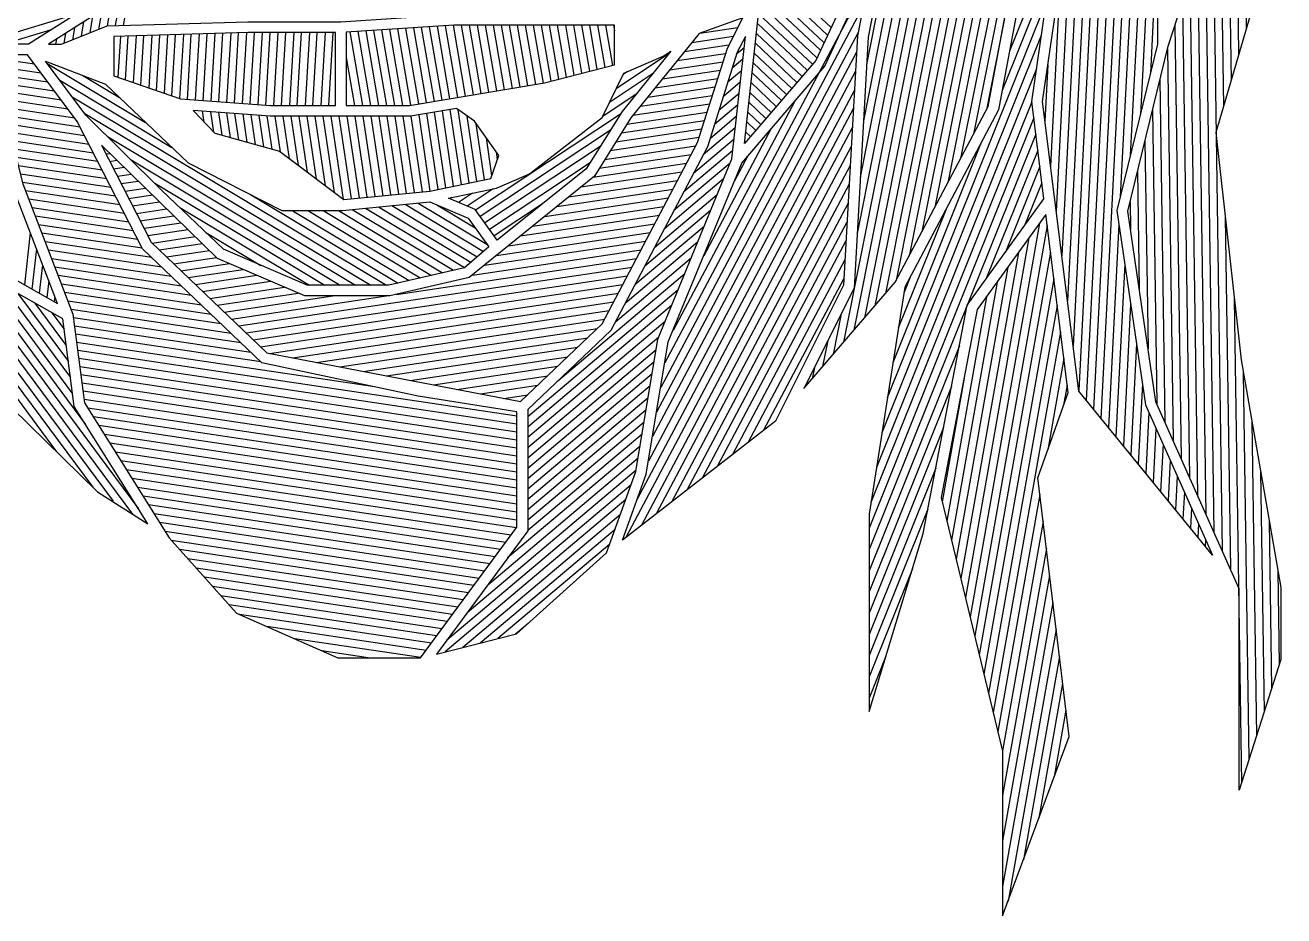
# Model space of a CAD drawing. Header units: inches. Extents: x 2353 to 7560, y 2047 to 3875.
# Drawn here: x 5290.6 to 5652.2, y 2060.5 to 2316.4 of the extents above; entities that cross this region are included whole.
import ezdxf

# ---------------------------------------------------------------- set-up
doc = ezdxf.new("R2010")
doc.units = ezdxf.units.IN
doc.header["$MEASUREMENT"] = 0
for name, color, linetype in [('Layer1', 2, 'Continuous'), ('Layer2', 3, 'Continuous'), ('Layer3', 4, 'Continuous'), ('Layer4', 5, 'Continuous')]:
    doc.layers.add(name, color=color, linetype=linetype)

msp = doc.modelspace()

# ---------------------------------------------------------------- linework, layer by layer
at = {"layer": 'Layer1'}
for p, q in [((5497.97, 2338.53), (5522.13, 2315.74)), ((5498.78, 2334.65), (5521.12, 2313.57)), ((5499.58, 2330.77), (5520.1, 2311.4)), ((5581.87, 2330.03), (5573.41, 2308.98)), ((5500.38, 2326.89), (5519.09, 2309.23)), ((5582.73, 2326.08), (5571.3, 2297.63)), ((5501.18, 2323), (5518.08, 2307.06)), ((5583.59, 2322.13), (5538.31, 2209.35)), ((5501.34, 2319.73), (5516.77, 2305.18)), ((5386.16, 2314.62), (5389.82, 2293.36)), ((5388.44, 2314.77), (5392.12, 2293.36)), ((5390.72, 2314.92), (5394.43, 2293.36)), ((5393, 2315.07), (5396.73, 2293.36)), ((5395.28, 2315.21), (5399.04, 2293.36)), ((5397.56, 2315.36), (5401.33, 2293.41)), ((5399.84, 2315.51), (5403.58, 2293.79)), ((5402.12, 2315.66), (5405.82, 2294.16)), ((5404.4, 2315.8), (5408.06, 2294.53)), ((5406.68, 2315.95), (5410.3, 2294.91)), ((5408.96, 2316.1), (5412.54, 2295.28)), ((5411.24, 2316.25), (5414.78, 2295.65)), ((5413.52, 2316.39), (5417.02, 2296.03)), ((5415.83, 2316.41), (5419.27, 2296.4)), ((5418.13, 2316.41), (5421.51, 2296.77)), ((5420.44, 2316.41), (5423.75, 2297.15)), ((5422.74, 2316.41), (5425.99, 2297.52)), ((5425.05, 2316.41), (5428.23, 2297.89)), ((5427.35, 2316.41), (5430.47, 2298.27)), ((5429.66, 2316.41), (5432.71, 2298.64)), ((5431.97, 2316.41), (5434.96, 2299.01)), ((5434.27, 2316.41), (5437.2, 2299.39)), ((5436.58, 2316.41), (5439.44, 2299.76)), ((5438.88, 2316.41), (5441.65, 2300.3)), ((5441.19, 2316.41), (5443.86, 2300.88)), ((5443.49, 2316.41), (5446.07, 2301.45)), ((5445.8, 2316.41), (5448.27, 2302.02)), ((5448.1, 2316.41), (5450.48, 2302.59)), ((5450.41, 2316.41), (5452.69, 2303.16)), ((5452.72, 2316.41), (5454.89, 2303.73)), ((5455.02, 2316.41), (5457.1, 2304.3)), ((5457.33, 2316.41), (5459.31, 2304.87)), ((5459.63, 2316.41), (5459.91, 2314.78)), ((5501.03, 2316.9), (5515.29, 2303.45)), ((5383.88, 2314.48), (5387.51, 2293.36)), ((5500.4, 2311.24), (5512.32, 2299.99)), ((5500.72, 2314.07), (5513.8, 2301.72)), ((5582.55, 2313.45), (5536.73, 2199.32)), ((5500.09, 2308.41), (5510.84, 2298.27)), ((5296.91, 2305.44), (5325.19, 2288.48)), ((5382.83, 2307.18), (5385.2, 2293.36)), ((5499.78, 2305.58), (5509.36, 2296.54)), ((5581.15, 2303.86), (5535.16, 2189.3)), ((5300.52, 2300.62), (5332.73, 2281.31)), ((5307.12, 2301.96), (5317.65, 2295.65)), ((5499.47, 2302.75), (5507.88, 2294.81)), ((5498.84, 2297.09), (5504.92, 2291.36)), ((5499.16, 2299.92), (5506.4, 2293.09)), ((5304.13, 2295.81), (5394.36, 2241.69)), ((5382.83, 2293.76), (5382.9, 2293.36)), ((5498.53, 2294.26), (5503.44, 2289.63)), ((5579.8, 2294.4), (5533.58, 2179.27)), ((5307.73, 2291), (5389.95, 2241.69)), ((5498.22, 2291.43), (5501.96, 2287.91)), ((5580.38, 2289.75), (5533.05, 2171.85)), ((5497.6, 2285.77), (5499, 2284.45)), ((5497.91, 2288.6), (5500.48, 2286.18)), ((5314.24, 2284.45), (5385.53, 2241.69)), ((5497.29, 2282.94), (5497.52, 2282.73)), ((5580.97, 2285.1), (5533.05, 2165.75)), ((5565.3, 2282.67), (5539.88, 2219.37)), ((5581.55, 2280.45), (5566.75, 2243.59)), ((5321.03, 2277.73), (5381.11, 2241.69)), ((5582.13, 2275.8), (5572.26, 2251.22)), ((5582.71, 2271.15), (5577.77, 2258.86)), ((5327.81, 2271.01), (5376.69, 2241.69)), ((5355.32, 2267.76), (5397.74, 2242.31)), ((5335.07, 2264.01), (5372.28, 2241.69)), ((5392.15, 2264.21), (5418.65, 2248.32)), ((5395.95, 2264.58), (5420.47, 2249.88)), ((5399.75, 2264.95), (5422.29, 2251.43)), ((5403.55, 2265.32), (5423.2, 2253.54)), ((5408.9, 2264.76), (5419.89, 2258.17)), ((5583.29, 2266.5), (5583.29, 2266.49)), ((5367.34, 2263.2), (5400.93, 2243.05)), ((5371.76, 2263.2), (5404.12, 2243.79)), ((5376.18, 2263.2), (5407.3, 2244.52)), ((5380.59, 2263.2), (5410.49, 2245.26)), ((5384.55, 2263.47), (5413.68, 2246)), ((5388.35, 2263.84), (5416.83, 2246.76)), ((5555.19, 2263.59), (5541.46, 2229.4)), ((5292.05, 2256.71), (5290.35, 2241.82)), ((5342.53, 2256.88), (5358.32, 2247.41)), ((5293.82, 2252.12), (5292.5, 2240.6)), ((5295.58, 2247.52), (5294.64, 2239.38)), ((5297.34, 2242.93), (5296.79, 2238.16)), ((5545.08, 2244.5), (5543.04, 2239.42)), ((5299.1, 2238.34), (5298.94, 2236.94)), ((5559.01, 2224.31), (5533.05, 2159.65)), ((5556.74, 2212.57), (5533.05, 2153.55)), ((5554.48, 2200.84), (5533.05, 2147.45)), ((5552.22, 2189.11), (5533.05, 2141.35)), ((5549.96, 2177.38), (5533.05, 2135.25)), ((5545.52, 2160.23), (5533.05, 2129.15)), ((5537.87, 2135.08), (5533.05, 2123.06))]:
    msp.add_line(p, q, dxfattribs=at)
for points in [[(5475.02, 2428.8), (5487.19, 2403.42), (5511.87, 2382.99), (5535.83, 2345.16), (5517.73, 2306.3), (5497.23, 2282.39), (5501.52, 2321.38), (5497.86, 2339.09), (5465.14, 2380.58), (5440.84, 2401.5), (5418.65, 2437.39), (5415.8, 2451.75)], [(5217.49, 2398.45), (5217.49, 2366.03), (5235.92, 2346.36), (5251.09, 2311.45), (5266.04, 2266.29), (5288.38, 2242.94), (5299.83, 2236.44), (5287, 2269.9), (5276.85, 2309.52), (5292.01, 2347.74), (5305.11, 2369.76), (5282.59, 2390.81), (5282.59, 2411.74), (5250.14, 2420.42), (5232.6, 2437.1), (5222.38, 2415.74)], [(5579.41, 2341.29), (5570.27, 2292.05), (5543.31, 2241.17), (5533.05, 2175.88), (5533.05, 2119.21), (5548.61, 2170.38), (5561.26, 2235.99), (5583.29, 2266.5), (5579.79, 2294.53), (5583.73, 2321.49)], [(5382.83, 2314.41), (5382.83, 2293.36), (5401.01, 2293.36), (5439.76, 2299.81), (5459.91, 2305.03), (5459.91, 2316.41), (5413.79, 2316.41)], [(5296.44, 2306.06), (5313.65, 2299.46), (5337.45, 2276.82), (5364.32, 2263.2), (5381.75, 2263.2), (5406.82, 2265.64), (5417.89, 2260.97), (5423.79, 2252.72), (5416.79, 2246.72), (5395.04, 2241.69), (5371.6, 2241.69), (5347.62, 2252.01), (5329.89, 2268.95), (5308.04, 2290.58)]]:
    msp.add_lwpolyline(points, close=True, dxfattribs=at)
at = {"layer": 'Layer2'}
for p, q in [((5609.31, 2523.87), (5593.29, 2211.42)), ((5611.51, 2522.37), (5595.42, 2208.68)), ((5613.71, 2520.87), (5597.56, 2206.06)), ((5615.9, 2519.37), (5599.7, 2203.43)), ((5617.91, 2514.06), (5605.25, 2267.23)), ((5619.88, 2508.14), (5608.13, 2278.99)), ((5621.85, 2502.23), (5611.01, 2290.75)), ((5571.59, 2421.07), (5534.76, 2235.81)), ((5571.7, 2409.97), (5537.77, 2239.31)), ((5601.29, 2411.93), (5591.67, 2224.32)), ((5563.91, 2394.08), (5531.75, 2232.3)), ((5569.57, 2387.59), (5540.84, 2243.08)), ((5560.08, 2386.49), (5528.73, 2228.8)), ((5570.67, 2381.47), (5544.55, 2250.08)), ((5556.26, 2378.9), (5525.72, 2225.3)), ((5571.88, 2375.91), (5548.26, 2257.08)), ((5597.15, 2375.44), (5590.06, 2237.22)), ((5552.43, 2371.31), (5529.62, 2256.56)), ((5573.09, 2370.35), (5551.96, 2264.08)), ((5548.6, 2363.72), (5530.52, 2272.75)), ((5574.3, 2364.78), (5555.67, 2271.08)), ((5575.51, 2359.22), (5559.38, 2278.08)), ((5594.04, 2359.15), (5588.45, 2250.12)), ((5544.78, 2356.13), (5531.42, 2288.94)), ((5576.72, 2353.66), (5563.09, 2285.08)), ((5540.95, 2348.53), (5532.32, 2305.14)), ((5590.93, 2342.85), (5586.83, 2263.02)), ((5615.96, 2342.98), (5613.89, 2302.51)), ((5587.82, 2326.56), (5585.22, 2275.92)), ((5315.18, 2322.28), (5314.1, 2316.21)), ((5317.75, 2323.74), (5316.43, 2316.31)), ((5320.23, 2324.69), (5318.75, 2316.37)), ((5309.98, 2318.99), (5309.13, 2314.22)), ((5312.58, 2320.63), (5311.62, 2315.22)), ((5572.01, 2318.3), (5566.8, 2292.08)), ((5224.02, 2314.76), (5307.94, 2201.67)), ((5304.78, 2315.69), (5304.16, 2312.22)), ((5307.38, 2317.34), (5306.65, 2313.22)), ((5484.43, 2314.1), (5495.37, 2315.74)), ((5299.58, 2312.39), (5299.32, 2310.96)), ((5302.18, 2314.04), (5301.68, 2311.23)), ((5482.13, 2311.46), (5494.09, 2313.25)), ((5226.67, 2307.37), (5323.11, 2177.4)), ((5477.91, 2306.23), (5491.86, 2308.32)), ((5480.02, 2308.85), (5492.81, 2310.76)), ((5475.8, 2303.62), (5491.1, 2305.91)), ((5584.44, 2305.05), (5583.61, 2288.82)), ((5471.57, 2298.39), (5489.58, 2301.09)), ((5473.68, 2301.01), (5490.34, 2303.5)), ((5230.3, 2298.67), (5321.39, 2175.91)), ((5469.46, 2295.78), (5488.82, 2298.68)), ((5465.23, 2290.56), (5487.3, 2293.85)), ((5467.35, 2293.17), (5488.06, 2296.26)), ((5233.93, 2289.96), (5315.83, 2179.6)), ((5463.49, 2288), (5486.54, 2291.44)), ((5460.31, 2282.93), (5485.02, 2286.62)), ((5461.9, 2285.46), (5485.78, 2289.03)), ((5458.72, 2280.39), (5484.26, 2284.21)), ((5237.56, 2281.26), (5310, 2183.63)), ((5312.72, 2281.55), (5312.88, 2281.57)), ((5313.81, 2279.41), (5314.92, 2279.58)), ((5455.54, 2275.32), (5481.99, 2279.27)), ((5457.13, 2277.86), (5483.3, 2281.77)), ((5314.91, 2277.28), (5316.97, 2277.59)), ((5316, 2275.14), (5319.01, 2275.59)), ((5453.74, 2272.75), (5480.68, 2276.78)), ((5241.33, 2272.36), (5299.63, 2193.8)), ((5317.09, 2273.01), (5321.06, 2273.6)), ((5318.19, 2270.88), (5323.1, 2271.61)), ((5446.81, 2267.12), (5478.06, 2271.79)), ((5450.27, 2269.94), (5479.37, 2274.29)), ((5319.28, 2268.74), (5325.15, 2269.62)), ((5320.37, 2266.61), (5327.19, 2267.63)), ((5443.34, 2264.31), (5476.75, 2269.3)), ((5321.47, 2264.47), (5329.23, 2265.64)), ((5436.41, 2258.68), (5474.13, 2264.32)), ((5439.88, 2261.49), (5475.44, 2266.81)), ((5266.41, 2261.44), (5304.21, 2210.5)), ((5322.56, 2262.34), (5331.28, 2263.64)), ((5323.65, 2260.21), (5333.32, 2261.65)), ((5432.94, 2255.86), (5472.82, 2261.82)), ((5324.75, 2258.07), (5335.37, 2259.66)), ((5325.84, 2255.94), (5337.41, 2257.67)), ((5426.01, 2250.23), (5470.21, 2256.84)), ((5429.48, 2253.05), (5471.51, 2259.33)), ((5604.84, 2259.15), (5601.84, 2200.8)), ((5327.05, 2253.82), (5339.46, 2255.68)), ((5329.12, 2251.83), (5341.5, 2253.68)), ((5422.55, 2247.42), (5468.9, 2254.34)), ((5331.2, 2249.85), (5343.55, 2251.69)), ((5333.28, 2247.86), (5345.59, 2249.7)), ((5419.08, 2244.6), (5467.59, 2251.85)), ((5279.03, 2248.25), (5303.6, 2215.14)), ((5335.35, 2245.87), (5349.27, 2247.95)), ((5337.43, 2243.89), (5353.23, 2246.25)), ((5351.97, 2229.98), (5464.97, 2246.86)), ((5397.28, 2239.04), (5466.28, 2249.36)), ((5606.52, 2247.7), (5603.99, 2198.18)), ((5339.51, 2241.9), (5357.19, 2244.54)), ((5341.58, 2239.91), (5361.15, 2242.84)), ((5354.04, 2227.99), (5463.66, 2244.37)), ((5288.47, 2239.34), (5302.99, 2219.77)), ((5343.66, 2237.92), (5365.11, 2241.13)), ((5345.74, 2235.94), (5369.07, 2239.42)), ((5347.81, 2233.95), (5378.98, 2238.61)), ((5349.89, 2231.96), (5394.36, 2238.61)), ((5356.12, 2226), (5462.35, 2241.88)), ((5358.2, 2224.01), (5461.04, 2239.38)), ((5293.36, 2236.56), (5302.38, 2224.41)), ((5360.79, 2222.1), (5459.73, 2236.89)), ((5608.21, 2236.26), (5606.13, 2195.55)), ((5298.25, 2233.79), (5301.77, 2229.05)), ((5367.52, 2220.81), (5458.42, 2234.4)), ((5374.25, 2219.52), (5457.11, 2231.9)), ((5525.02, 2233.45), (5522.71, 2221.8)), ((5380.98, 2218.23), (5455.08, 2229.3)), ((5387.71, 2216.94), (5452.22, 2226.58)), ((5521.18, 2225.77), (5519.69, 2218.3)), ((5609.9, 2224.81), (5608.27, 2192.92)), ((5394.45, 2215.65), (5449.35, 2223.85)), ((5401.18, 2214.35), (5446.48, 2221.13)), ((5407.91, 2213.06), (5443.61, 2218.4)), ((5517.34, 2218.08), (5516.68, 2214.8)), ((5414.64, 2211.77), (5440.75, 2215.67)), ((5611.59, 2213.36), (5610.41, 2190.3)), ((5421.37, 2210.48), (5437.88, 2212.95)), ((5428.1, 2209.19), (5435.01, 2210.22)), ((5613.44, 2205.15), (5612.55, 2187.67)), ((5615.48, 2200.57), (5614.69, 2185.05)), ((5617.53, 2196), (5616.83, 2182.42)), ((5619.57, 2191.42), (5618.97, 2179.79)), ((5621.61, 2186.85), (5621.11, 2177.17)), ((5623.65, 2182.27), (5623.25, 2174.54)), ((5625.69, 2177.7), (5625.39, 2171.91)), ((5627.73, 2173.12), (5627.53, 2169.29)), ((5629.77, 2168.54), (5629.67, 2166.66))]:
    msp.add_line(p, q, dxfattribs=at)
for points in [[(5579.06, 2544.49), (5616.2, 2519.16), (5636.84, 2457.3), (5615.96, 2383.12), (5615.96, 2310.99), (5604.25, 2263.14), (5612.48, 2207.31), (5631.74, 2164.12), (5593.3, 2211.28), (5582.9, 2294.5), (5586.81, 2321.29), (5597.36, 2376.57), (5603.56, 2432.33), (5603.56, 2486.89)], [(5573.4, 2427.81), (5564.84, 2395.93), (5539.06, 2344.77), (5532.76, 2312.94), (5528.74, 2240.88), (5514.31, 2212.04), (5540.55, 2242.54), (5567.32, 2293.08), (5577.72, 2349.06), (5569.5, 2386.85)], [(5301.38, 2232.01), (5286.46, 2240.48), (5263.33, 2264.66), (5248.21, 2310.35), (5233.31, 2344.64), (5218.09, 2360.89), (5224.21, 2313.28), (5238.15, 2279.83), (5256.97, 2235.61), (5311.35, 2182.31), (5325.81, 2173.09), (5304.69, 2206.85)], [(5297.31, 2310.96), (5301.01, 2310.96), (5314.17, 2316.24), (5354.55, 2317.39), (5381.24, 2317.39), (5413.12, 2319.46), (5420.38, 2325.77), (5411.82, 2332.19), (5391.14, 2337.4), (5367.27, 2337.4), (5342.17, 2333.09), (5317.08, 2323.49)], [(5312.54, 2281.9), (5326.81, 2254.05), (5360.04, 2222.25), (5432.95, 2208.26), (5456.41, 2230.56), (5483.78, 2282.68), (5492.34, 2309.84), (5496.81, 2318.54), (5484.2, 2314.02), (5464.6, 2289.78), (5454.13, 2273.07), (5418.19, 2243.88), (5395.39, 2238.61), (5370.97, 2238.61), (5345.89, 2249.41)]]:
    msp.add_lwpolyline(points, close=True, dxfattribs=at)
at = {"layer": 'Layer3'}
for p, q in [((5640.64, 2367.71), (5641.41, 2315.4)), ((5638.42, 2364.27), (5639.24, 2308)), ((5636.19, 2360.84), (5637.08, 2300.6)), ((5633.98, 2356.46), (5634.91, 2293.19)), ((5631.81, 2349.79), (5634.52, 2165.46)), ((5629.64, 2343.11), (5632.17, 2170.72)), ((5627.46, 2336.43), (5629.82, 2175.99)), ((5625.29, 2329.75), (5627.47, 2181.26)), ((5623.11, 2323.07), (5625.12, 2186.53)), ((5281.32, 2312.43), (5305.33, 2319.68)), ((5284.31, 2310.96), (5298.17, 2315.15)), ((5620.94, 2316.39), (5622.77, 2191.8)), ((5497.16, 2309.91), (5495.02, 2308.1)), ((5618.77, 2309.5), (5620.42, 2197.07)), ((5496.8, 2306.63), (5493.75, 2304.05)), ((5496.43, 2303.35), (5492.47, 2300)), ((5616.62, 2300.74), (5618.07, 2202.34)), ((5495.71, 2296.79), (5489.91, 2291.89)), ((5496.07, 2300.07), (5491.19, 2295.95)), ((5495.35, 2293.51), (5488.64, 2287.84)), ((5339.33, 2291.35), (5339.26, 2291.87)), ((5342.05, 2288.53), (5341.58, 2291.7)), ((5344.76, 2285.7), (5343.9, 2291.53)), ((5347.2, 2284.79), (5346.22, 2291.36)), ((5349.59, 2284.13), (5348.55, 2291.19)), ((5351.98, 2283.47), (5350.87, 2291.02)), ((5354.38, 2282.81), (5353.19, 2290.85)), ((5356.77, 2282.15), (5355.51, 2290.68)), ((5359.17, 2281.49), (5357.83, 2290.51)), ((5361.56, 2280.83), (5360.16, 2290.34)), ((5363.98, 2280.02), (5362.46, 2290.28)), ((5366.57, 2278.06), (5364.76, 2290.28)), ((5369.15, 2276.11), (5367.06, 2290.28)), ((5371.74, 2274.16), (5369.35, 2290.28)), ((5374.32, 2272.21), (5371.65, 2290.28)), ((5376.91, 2270.26), (5373.95, 2290.28)), ((5379.5, 2268.31), (5376.24, 2290.28)), ((5379.5, 2268.31), (5376.24, 2290.28)), ((5382.08, 2266.36), (5378.54, 2290.28)), ((5384.35, 2266.55), (5380.84, 2290.28)), ((5386.61, 2266.77), (5383.13, 2290.28)), ((5388.88, 2266.99), (5385.43, 2290.28)), ((5391.14, 2267.21), (5387.73, 2290.28)), ((5393.41, 2267.43), (5390.03, 2290.28)), ((5395.67, 2267.65), (5392.32, 2290.28)), ((5397.94, 2267.87), (5394.62, 2290.28)), ((5400.2, 2268.09), (5396.92, 2290.28)), ((5402.46, 2268.31), (5399.21, 2290.28)), ((5404.73, 2268.54), (5401.51, 2290.32)), ((5406.99, 2268.77), (5403.75, 2290.69)), ((5409.22, 2269.23), (5405.99, 2291.07)), ((5411.45, 2269.69), (5408.23, 2291.44)), ((5413.68, 2270.15), (5410.47, 2291.81)), ((5415.91, 2270.61), (5412.71, 2292.19)), ((5418.14, 2271.07), (5415.02, 2292.12)), ((5420.36, 2271.53), (5417.59, 2290.3)), ((5494.99, 2290.23), (5487.36, 2283.79)), ((5614.48, 2291.98), (5615.72, 2207.61)), ((5422.59, 2271.99), (5420.21, 2288.09)), ((5494.63, 2286.95), (5485.42, 2279.18)), ((5424.71, 2273.23), (5423.11, 2284.03)), ((5494.27, 2283.68), (5482.61, 2273.84)), ((5612.34, 2283.22), (5613.21, 2223.46)), ((5426.32, 2277.85), (5426.01, 2279.98)), ((5493.91, 2280.4), (5479.81, 2268.49)), ((5493.15, 2276.78), (5477, 2263.15)), ((5491.28, 2272.23), (5474.2, 2257.81)), ((5610.19, 2274.46), (5610.69, 2240.58)), ((5489.41, 2267.68), (5471.39, 2252.46)), ((5608.05, 2265.7), (5608.17, 2257.69)), ((5487.55, 2263.13), (5468.58, 2247.12)), ((5635.38, 2261.24), (5636.87, 2160.19)), ((5485.68, 2258.58), (5465.78, 2241.78)), ((5483.81, 2254.03), (5462.97, 2236.44)), ((5481.95, 2249.48), (5460.17, 2231.09)), ((5480.08, 2244.93), (5443.59, 2214.13)), ((5478.21, 2240.38), (5434.98, 2203.88)), ((5478.21, 2240.38), (5434.98, 2203.88)), ((5476.34, 2235.83), (5434.98, 2200.91)), ((5638, 2237.69), (5640.05, 2098.62)), ((5474.48, 2231.28), (5434.98, 2197.93)), ((5472.61, 2226.73), (5434.98, 2194.96)), ((5471.89, 2223.15), (5434.98, 2191.98)), ((5471.31, 2219.69), (5434.98, 2189.01)), ((5470.73, 2216.23), (5434.98, 2186.04)), ((5640.59, 2216.56), (5642.22, 2105.45)), ((5470.16, 2212.77), (5434.98, 2183.06)), ((5469.58, 2209.3), (5434.98, 2180.09)), ((5469, 2205.84), (5434.98, 2177.12)), ((5468.43, 2202.38), (5434.98, 2174.14)), ((5467.85, 2198.92), (5434.98, 2171.17)), ((5643.07, 2202.33), (5644.39, 2112.27)), ((5467.27, 2195.46), (5429.22, 2163.33)), ((5466.69, 2192), (5423.38, 2155.43)), ((5466.12, 2188.54), (5417.54, 2147.52)), ((5645.55, 2188.11), (5646.56, 2119.1)), ((5464.68, 2184.35), (5411.69, 2139.61)), ((5463.14, 2180.08), (5411.29, 2136.3)), ((5461.61, 2175.81), (5416.33, 2137.58)), ((5648.03, 2173.88), (5648.73, 2125.93)), ((5460.07, 2171.54), (5421.36, 2138.86)), ((5458.54, 2167.27), (5426.4, 2140.14)), ((5650.51, 2159.65), (5650.91, 2132.75)), ((5435.1, 2144.5), (5431.44, 2141.41))]:
    msp.add_line(p, q, dxfattribs=at)
for points in [[(5652.24, 2385.64), (5648.37, 2339.22), (5632.68, 2285.55), (5639.94, 2220.25), (5651.36, 2154.79), (5651.36, 2134.17), (5639.4, 2096.6), (5639.41, 2154.49), (5615.47, 2208.18), (5607.38, 2262.99), (5618.98, 2310.38), (5634.61, 2358.4)], [(5280.74, 2310.96), (5294.78, 2346.38), (5308.19, 2368.91), (5322.46, 2377.3), (5339.77, 2372.28), (5353.62, 2365.27), (5367.9, 2367.7), (5382.67, 2367.7), (5397.12, 2358.12), (5397.12, 2346.53), (5390.71, 2340.48), (5367.01, 2340.48), (5341.36, 2336.07), (5315.7, 2326.25), (5291.56, 2310.96)], [(5408.77, 2135.66), (5431.76, 2141.49), (5457.66, 2164.83), (5466.06, 2188.18), (5472.4, 2226.23), (5493.64, 2277.98), (5497.52, 2313.17), (5495.2, 2308.66), (5486.63, 2281.49), (5458.9, 2228.68), (5434.98, 2205.94), (5434.98, 2171.12)], [(5382.12, 2266.33), (5406.83, 2268.74), (5424.4, 2272.36), (5426.72, 2278.99), (5419.7, 2288.81), (5414.51, 2292.49), (5401.27, 2290.28), (5361, 2290.28), (5338.81, 2291.9), (5345.08, 2285.37), (5363.66, 2280.26)]]:
    msp.add_lwpolyline(points, close=True, dxfattribs=at)
at = {"layer": 'Layer4'}
for p, q in [((5532.96, 2329.82), (5474.39, 2219.4)), ((5531.43, 2322.09), (5473.21, 2212.33)), ((5317.94, 2313.27), (5317.23, 2301.47)), ((5320.09, 2313.33), (5319.34, 2300.74)), ((5322.47, 2313.4), (5321.66, 2299.94)), ((5324.62, 2313.46), (5323.77, 2299.21)), ((5327, 2313.53), (5326.09, 2298.4)), ((5329.15, 2313.59), (5328.2, 2297.68)), ((5331.53, 2313.65), (5330.52, 2296.87)), ((5333.69, 2313.72), (5332.63, 2296.14)), ((5336.06, 2313.78), (5334.96, 2295.34)), ((5338.22, 2313.85), (5337.09, 2295.11)), ((5340.59, 2313.91), (5339.46, 2294.94)), ((5342.75, 2313.97), (5341.6, 2294.78)), ((5345.12, 2314.04), (5343.96, 2294.61)), ((5347.28, 2314.1), (5346.1, 2294.46)), ((5349.65, 2314.17), (5348.46, 2294.28)), ((5351.81, 2314.23), (5350.6, 2294.13)), ((5354.18, 2314.3), (5352.97, 2293.96)), ((5356.34, 2314.31), (5355.11, 2293.8)), ((5358.71, 2314.31), (5357.47, 2293.63)), ((5360.86, 2314.31), (5359.61, 2293.47)), ((5363.23, 2314.31), (5361.98, 2293.36)), ((5365.38, 2314.31), (5364.13, 2293.36)), ((5367.76, 2314.31), (5366.5, 2293.36)), ((5369.91, 2314.31), (5368.65, 2293.36)), ((5372.28, 2314.31), (5371.02, 2293.36)), ((5374.43, 2314.31), (5373.18, 2293.36)), ((5376.8, 2314.31), (5375.55, 2293.36)), ((5378.95, 2314.31), (5377.7, 2293.36)), ((5529.9, 2314.36), (5472.03, 2205.25)), ((5291.3, 2307.79), (5290.71, 2307.88)), ((5475.62, 2308.31), (5460.45, 2298.26)), ((5529.43, 2308.63), (5470.85, 2198.18)), ((5293.24, 2305.2), (5280.66, 2307.08)), ((5295.18, 2302.62), (5281.27, 2304.69)), ((5297.12, 2300.03), (5281.88, 2302.3)), ((5470.88, 2302.44), (5458.5, 2294.24)), ((5463.66, 2303.11), (5462.41, 2302.28)), ((5529.13, 2303.21), (5469.67, 2191.11)), ((5299.06, 2297.44), (5282.49, 2299.91)), ((5300.99, 2294.85), (5283.1, 2297.53)), ((5466.13, 2296.56), (5456.55, 2290.22)), ((5528.83, 2297.79), (5466.47, 2180.23)), ((5302.93, 2292.27), (5283.72, 2295.14)), ((5511.62, 2294.44), (5476.75, 2228.7)), ((5304.87, 2289.68), (5284.33, 2292.75)), ((5306.38, 2287.16), (5284.94, 2290.36)), ((5461.65, 2290.87), (5420.02, 2263.28)), ((5528.53, 2292.37), (5463.17, 2169.16)), ((5307.66, 2284.67), (5285.55, 2287.97)), ((5458.73, 2286.21), (5421.35, 2261.43)), ((5528.23, 2286.96), (5467.55, 2172.57)), ((5504.87, 2286.58), (5485.54, 2250.11)), ((5308.93, 2282.18), (5286.16, 2285.58)), ((5310.21, 2279.69), (5286.77, 2283.19)), ((5311.48, 2277.21), (5287.39, 2280.8)), ((5312.76, 2274.72), (5288, 2278.42)), ((5455.81, 2281.55), (5422.67, 2259.59)), ((5527.92, 2281.54), (5471.93, 2175.98)), ((5498.13, 2278.71), (5494.32, 2271.53)), ((5314.03, 2272.23), (5288.61, 2276.03)), ((5452.88, 2276.88), (5423.99, 2257.74)), ((5527.62, 2276.12), (5476.31, 2179.39)), ((5315.31, 2269.74), (5289.22, 2273.64)), ((5316.58, 2267.25), (5289.83, 2271.25)), ((5317.86, 2264.77), (5290.71, 2268.82)), ((5419.1, 2268.12), (5415.11, 2265.48)), ((5425.07, 2269.35), (5417.63, 2264.42)), ((5527.32, 2270.7), (5480.7, 2182.8)), ((5319.13, 2262.28), (5291.64, 2266.38)), ((5320.41, 2259.79), (5292.58, 2263.95)), ((5413.13, 2266.89), (5412.6, 2266.54)), ((5439.21, 2265.09), (5425.31, 2255.89)), ((5527.02, 2265.28), (5485.08, 2186.21)), ((5321.68, 2257.3), (5293.51, 2261.51)), ((5322.95, 2254.82), (5294.45, 2259.07)), ((5526.72, 2259.86), (5489.46, 2189.62)), ((5582.07, 2259.54), (5562.07, 2146.44)), ((5584.25, 2258.84), (5563.41, 2140.94)), ((5324.23, 2252.33), (5295.38, 2256.64)), ((5326.98, 2249.62), (5296.32, 2254.2)), ((5526.41, 2254.44), (5493.84, 2193.03)), ((5579.01, 2255.31), (5560.74, 2151.94)), ((5329.83, 2246.9), (5297.25, 2251.76)), ((5575.96, 2251.08), (5559.4, 2157.44)), ((5585.21, 2251.19), (5564.74, 2135.44)), ((5332.67, 2244.17), (5298.19, 2249.32)), ((5335.52, 2241.45), (5299.12, 2246.89)), ((5526.11, 2249.03), (5498.22, 2196.44)), ((5572.9, 2246.85), (5558.07, 2162.94)), ((5338.36, 2238.73), (5300.05, 2244.45)), ((5525.81, 2243.61), (5502.6, 2199.85)), ((5569.85, 2242.62), (5556.73, 2168.44)), ((5586.16, 2243.55), (5566.08, 2129.94)), ((5341.21, 2236.01), (5300.99, 2242.01)), ((5344.05, 2233.29), (5301.92, 2239.58)), ((5346.9, 2230.56), (5302.86, 2237.14)), ((5566.79, 2238.39), (5555.4, 2173.94)), ((5587.12, 2235.91), (5567.41, 2124.44)), ((5349.74, 2227.84), (5303.79, 2234.7)), ((5352.59, 2225.12), (5304.45, 2232.31)), ((5355.43, 2222.4), (5304.76, 2229.96)), ((5588.08, 2228.26), (5568.75, 2118.94)), ((5358.28, 2219.67), (5305.06, 2227.62)), ((5390.97, 2212.49), (5305.37, 2225.28)), ((5431.9, 2204.09), (5305.68, 2222.93)), ((5431.9, 2201.79), (5305.99, 2220.59)), ((5589.03, 2220.62), (5584.4, 2194.4)), ((5431.9, 2199.49), (5306.3, 2218.25)), ((5431.9, 2197.19), (5306.61, 2215.9)), ((5431.9, 2194.9), (5306.92, 2213.56)), ((5560.35, 2215.01), (5554.06, 2179.44)), ((5431.9, 2192.6), (5307.23, 2211.22)), ((5589.99, 2212.97), (5588.97, 2207.22)), ((5431.9, 2190.3), (5307.54, 2208.87)), ((5431.9, 2188), (5308.6, 2206.41)), ((5431.9, 2185.71), (5310.19, 2203.88)), ((5431.9, 2183.41), (5311.77, 2201.35)), ((5431.9, 2181.11), (5313.36, 2198.81)), ((5431.9, 2178.81), (5314.94, 2196.28)), ((5431.9, 2176.52), (5316.53, 2193.74)), ((5431.9, 2174.22), (5318.11, 2191.21)), ((5431.75, 2171.94), (5319.7, 2188.68)), ((5430.22, 2169.87), (5321.28, 2186.14)), ((5428.69, 2167.8), (5322.87, 2183.61)), ((5427.16, 2165.73), (5324.45, 2181.07)), ((5582.12, 2181.52), (5570.08, 2113.44)), ((5425.64, 2163.67), (5326.04, 2178.54)), ((5424.11, 2161.6), (5327.62, 2176.01)), ((5583.06, 2173.77), (5571.42, 2107.94)), ((5422.58, 2159.53), (5329.2, 2173.47)), ((5421.05, 2157.46), (5330.79, 2170.94)), ((5419.52, 2155.39), (5332.58, 2168.37)), ((5417.99, 2153.32), (5334.95, 2165.72)), ((5416.46, 2151.25), (5337.33, 2163.07)), ((5584, 2166.02), (5571.45, 2095.04)), ((5414.93, 2149.18), (5339.7, 2160.42)), ((5413.4, 2147.11), (5342.08, 2157.76)), ((5584.93, 2158.28), (5571.45, 2081.99)), ((5411.88, 2145.04), (5344.45, 2155.11)), ((5410.35, 2142.97), (5346.83, 2152.46)), ((5408.82, 2140.91), (5349.2, 2149.81)), ((5585.87, 2150.53), (5571.45, 2068.93)), ((5407.29, 2138.84), (5352.14, 2147.07)), ((5405.76, 2136.77), (5360.05, 2143.59)), ((5586.81, 2142.78), (5573, 2064.69)), ((5404.23, 2134.7), (5367.96, 2140.11)), ((5389.17, 2134.65), (5375.87, 2136.64)), ((5587.75, 2135.03), (5577.42, 2076.61)), ((5588.68, 2127.29), (5581.83, 2088.54)), ((5589.62, 2119.54), (5586.25, 2100.47))]:
    msp.add_line(p, q, dxfattribs=at)
for points in [[(5496.48, 2276.78), (5520.34, 2304.61), (5533.6, 2333.08), (5529.7, 2313.33), (5525.7, 2241.69), (5506.15, 2202.62), (5462.23, 2168.42), (5469.05, 2187.4), (5475.38, 2225.38)], [(5316.03, 2313.21), (5316.03, 2301.88), (5335.22, 2295.25), (5361.11, 2293.36), (5379.75, 2293.36), (5379.75, 2314.31), (5354.59, 2314.31)], [(5291.24, 2307.88), (5280.45, 2307.88), (5289.94, 2270.83), (5304.31, 2233.36), (5307.66, 2207.92), (5331.96, 2169.06), (5351.34, 2147.42), (5380.39, 2134.65), (5404.19, 2134.65), (5431.9, 2172.14), (5431.9, 2205.28), (5403.5, 2209.82), (5358.56, 2219.4), (5324.3, 2252.18), (5305.57, 2288.75)], [(5426.17, 2254.68), (5419.89, 2263.46), (5412.22, 2266.71), (5426.04, 2269.55), (5435.52, 2273.7), (5456.38, 2289.87), (5462.59, 2302.65), (5473.86, 2307.47), (5476.11, 2308.91), (5462.09, 2291.57), (5451.8, 2275.15)], [(5564.15, 2234.74), (5553.74, 2180.74), (5571.45, 2107.83), (5571.45, 2060.48), (5590.53, 2112.03), (5581.53, 2186.37), (5590.26, 2210.83), (5583.85, 2262.01)]]:
    msp.add_lwpolyline(points, close=True, dxfattribs=at)

doc.saveas('drawing.dxf')
